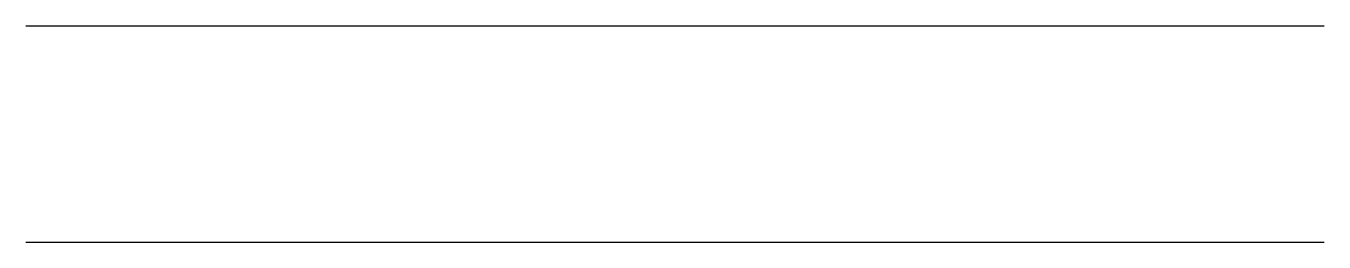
# Model space of a CAD drawing. Header units: inches. Extents: x 0 to 180, y 0 to 30.
import ezdxf
from ezdxf.lldxf.tags import DXFTag

# ---------------------------------------------------------------- set-up
doc = ezdxf.new("R2010")
doc.units = ezdxf.units.IN
doc.header["$MEASUREMENT"] = 0
doc.layers.get('0').update_dxf_attribs({"lineweight": 25})
doc.styles.get("Standard").update_dxf_attribs({"font": 'arial.ttf'})
tags = doc.linetypes.add('FENCELINE1', pattern='A,6.35,-2.54,[133,ltypeshp.shx,S=2.54,R=0.523599,X=-2.54,Y=0],-2.54,25.4', length=36.83).pattern_tags.tags
tags[6] = DXFTag(74, 5)
tags = doc.linetypes.add('GAS_LINE', pattern='A,12.7,-5.08,[" GAS  ",Standard,S=2.54,R=0.785398,X=-2.54,Y=-1.27],-6.35', length=24.13).pattern_tags.tags
tags[6] = DXFTag(74, 3)

msp = doc.modelspace()

# ---------------------------------------------------------------- linework, layer by layer
at = {"linetype": 'FENCELINE1'}
msp.add_line((0, 30), (180, 30), dxfattribs=at)
at = {"linetype": 'GAS_LINE'}
msp.add_line((0, 0), (180, 0), dxfattribs=at)

doc.saveas('drawing.dxf')
